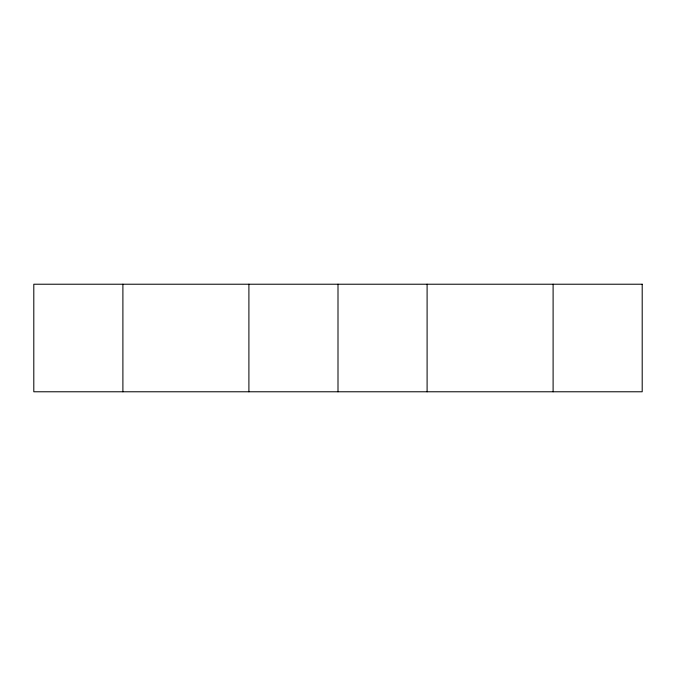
<?xml version="1.0" encoding="UTF-8"?>
<svg xmlns="http://www.w3.org/2000/svg" width="676" height="676" viewBox="0 0 676 676"><rect width="100%" height="100%" fill="white"/><g stroke="black" fill="none" stroke-linecap="round" stroke-linejoin="round"><path stroke-width="1.01" d="M553.103 284.224L553.103 391.776M427.097 284.224L427.097 391.776M338 284.224L338 391.776M248.903 284.224L248.903 391.776M122.897 284.224L122.897 391.776M642.2 284.224L33.8 284.224L33.8 391.776L642.2 391.776L642.2 284.224"/></g></svg>
